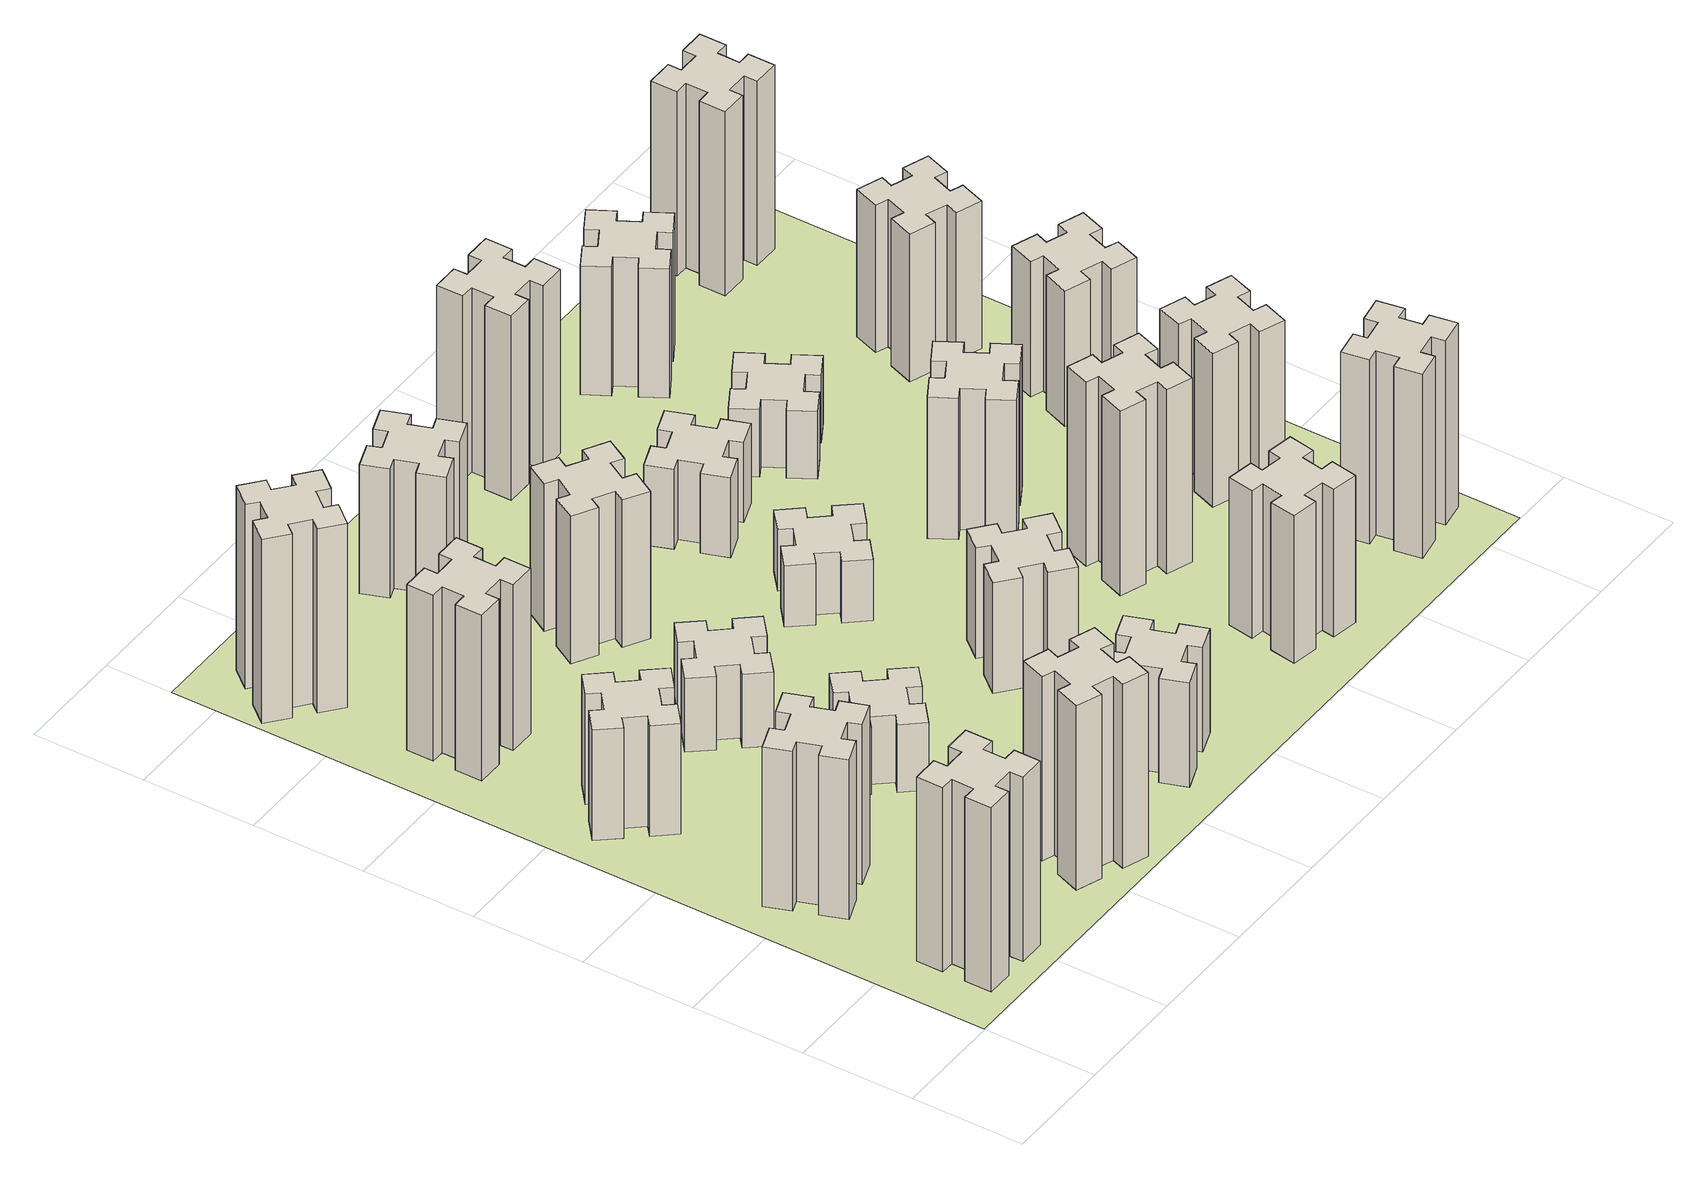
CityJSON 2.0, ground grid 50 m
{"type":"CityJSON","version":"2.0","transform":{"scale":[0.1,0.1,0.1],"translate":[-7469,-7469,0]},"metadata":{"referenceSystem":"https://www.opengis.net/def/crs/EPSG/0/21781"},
"CityObjects":{
"building1":{"type":"Building","attributes":{"class":"1000","function":"1000","usage":"1000","yearOfConstruction":2016,"roofType":"1000","measuredHeight":90,"storeysAboveGround":30,"storeysBelowGround":0},"geometry":[{"type":"Solid","lod":"1","boundaries":[[[[0,1,2,3,4,5,6,7,8,9,10,11,12,13,14,15,16,17,18,19]],[[17,16,20,21]],[[16,15,22,20]],[[15,14,23,22]],[[14,13,24,23]],[[13,12,25,24]],[[12,11,26,25]],[[11,10,27,26]],[[10,9,28,27]],[[9,8,29,28]],[[8,7,30,29]],[[7,6,31,30]],[[6,5,32,31]],[[5,4,33,32]],[[4,3,34,33]],[[3,2,35,34]],[[2,1,36,35]],[[1,0,37,36]],[[0,19,38,37]],[[19,18,39,38]],[[18,17,21,39]],[[24,25,26,27,28,29,30,31,32,33,34,35,36,37,38,39,21,20,22,23]]]]}]},
"building2":{"type":"Building","attributes":{"class":"1000","function":"1000","usage":"1000","yearOfConstruction":2016,"roofType":"1000","measuredHeight":78,"storeysAboveGround":30,"storeysBelowGround":0},"geometry":[{"type":"Solid","lod":"1","boundaries":[[[[40,41,42,43,44,45,46,47,48,49,50,51,52,53,54,55,56,57,58,59]],[[57,56,60,61]],[[56,55,62,60]],[[55,54,63,62]],[[54,53,64,63]],[[53,52,65,64]],[[52,51,66,65]],[[51,50,67,66]],[[50,49,68,67]],[[49,48,69,68]],[[48,47,70,69]],[[47,46,71,70]],[[46,45,72,71]],[[45,44,73,72]],[[44,43,74,73]],[[43,42,75,74]],[[42,41,76,75]],[[41,40,77,76]],[[40,59,78,77]],[[59,58,79,78]],[[58,57,61,79]],[[64,65,66,67,68,69,70,71,72,73,74,75,76,77,78,79,61,60,62,63]]]]}]},
"building3":{"type":"Building","attributes":{"class":"1000","function":"1000","usage":"1000","yearOfConstruction":2016,"roofType":"1000","measuredHeight":54,"storeysAboveGround":30,"storeysBelowGround":0},"geometry":[{"type":"Solid","lod":"1","boundaries":[[[[80,81,82,83,84,85,86,87,88,89,90,91,92,93,94,95,96,97,98,99]],[[97,96,100,101]],[[96,95,102,100]],[[95,94,103,102]],[[94,93,104,103]],[[93,92,105,104]],[[92,91,106,105]],[[91,90,107,106]],[[90,89,108,107]],[[89,88,109,108]],[[88,87,110,109]],[[87,86,111,110]],[[86,85,112,111]],[[85,84,113,112]],[[84,83,114,113]],[[83,82,115,114]],[[82,81,116,115]],[[81,80,117,116]],[[80,99,118,117]],[[99,98,119,118]],[[98,97,101,119]],[[104,105,106,107,108,109,110,111,112,113,114,115,116,117,118,119,101,100,102,103]]]]}]},
"building4":{"type":"Building","attributes":{"class":"1000","function":"1000","usage":"1000","yearOfConstruction":2016,"roofType":"1000","measuredHeight":81,"storeysAboveGround":30,"storeysBelowGround":0},"geometry":[{"type":"Solid","lod":"1","boundaries":[[[[120,121,122,123,124,125,126,127,128,129,130,131,132,133,134,135,136,137,138,139]],[[137,136,140,141]],[[136,135,142,140]],[[135,134,143,142]],[[134,133,144,143]],[[133,132,145,144]],[[132,131,146,145]],[[131,130,147,146]],[[130,129,148,147]],[[129,128,149,148]],[[128,127,150,149]],[[127,126,151,150]],[[126,125,152,151]],[[125,124,153,152]],[[124,123,154,153]],[[123,122,155,154]],[[122,121,156,155]],[[121,120,157,156]],[[120,139,158,157]],[[139,138,159,158]],[[138,137,141,159]],[[144,145,146,147,148,149,150,151,152,153,154,155,156,157,158,159,141,140,142,143]]]]}]},
"building5":{"type":"Building","attributes":{"class":"1000","function":"1000","usage":"1000","yearOfConstruction":2016,"roofType":"1000","measuredHeight":90,"storeysAboveGround":30,"storeysBelowGround":0},"geometry":[{"type":"Solid","lod":"1","boundaries":[[[[160,161,162,163,164,165,166,167,168,169,170,171,172,173,174,175,176,177,178,179]],[[177,176,180,181]],[[176,175,182,180]],[[175,174,183,182]],[[174,173,184,183]],[[173,172,185,184]],[[172,171,186,185]],[[171,170,187,186]],[[170,169,188,187]],[[169,168,189,188]],[[168,167,190,189]],[[167,166,191,190]],[[166,165,192,191]],[[165,164,193,192]],[[164,163,194,193]],[[163,162,195,194]],[[162,161,196,195]],[[161,160,197,196]],[[160,179,198,197]],[[179,178,199,198]],[[178,177,181,199]],[[184,185,186,187,188,189,190,191,192,193,194,195,196,197,198,199,181,180,182,183]]]]}]},
"building6":{"type":"Building","attributes":{"class":"1000","function":"1000","usage":"1000","yearOfConstruction":2016,"roofType":"1000","measuredHeight":90,"storeysAboveGround":30,"storeysBelowGround":0},"geometry":[{"type":"Solid","lod":"1","boundaries":[[[[200,201,202,203,204,205,206,207,208,209,210,211,212,213,214,215,216,217,218,219]],[[217,216,220,221]],[[216,215,222,220]],[[215,214,223,222]],[[214,213,224,223]],[[213,212,225,224]],[[212,211,226,225]],[[211,210,227,226]],[[210,209,228,227]],[[209,208,229,228]],[[208,207,230,229]],[[207,206,231,230]],[[206,205,232,231]],[[205,204,233,232]],[[204,203,234,233]],[[203,202,235,234]],[[202,201,236,235]],[[201,200,237,236]],[[200,219,238,237]],[[219,218,239,238]],[[218,217,221,239]],[[224,225,226,227,228,229,230,231,232,233,234,235,236,237,238,239,221,220,222,223]]]]}]},
"building7":{"type":"Building","attributes":{"class":"1000","function":"1000","usage":"1000","yearOfConstruction":2016,"roofType":"1000","measuredHeight":33,"storeysAboveGround":30,"storeysBelowGround":0},"geometry":[{"type":"Solid","lod":"1","boundaries":[[[[240,241,242,243,244,245,246,247,248,249,250,251,252,253,254,255,256,257,258,259]],[[257,256,260,261]],[[256,255,262,260]],[[255,254,263,262]],[[254,253,264,263]],[[253,252,265,264]],[[252,251,266,265]],[[251,250,267,266]],[[250,249,268,267]],[[249,248,269,268]],[[248,247,270,269]],[[247,246,271,270]],[[246,245,272,271]],[[245,244,273,272]],[[244,243,274,273]],[[243,242,275,274]],[[242,241,276,275]],[[241,240,277,276]],[[240,259,278,277]],[[259,258,279,278]],[[258,257,261,279]],[[264,265,266,267,268,269,270,271,272,273,274,275,276,277,278,279,261,260,262,263]]]]}]},
"building8":{"type":"Building","attributes":{"class":"1000","function":"1000","usage":"1000","yearOfConstruction":2016,"roofType":"1000","measuredHeight":36,"storeysAboveGround":30,"storeysBelowGround":0},"geometry":[{"type":"Solid","lod":"1","boundaries":[[[[280,281,282,283,284,285,286,287,288,289,290,291,292,293,294,295,296,297,298,299]],[[297,296,300,301]],[[296,295,302,300]],[[295,294,303,302]],[[294,293,304,303]],[[293,292,305,304]],[[292,291,306,305]],[[291,290,307,306]],[[290,289,308,307]],[[289,288,309,308]],[[288,287,310,309]],[[287,286,311,310]],[[286,285,312,311]],[[285,284,313,312]],[[284,283,314,313]],[[283,282,315,314]],[[282,281,316,315]],[[281,280,317,316]],[[280,299,318,317]],[[299,298,319,318]],[[298,297,301,319]],[[304,305,306,307,308,309,310,311,312,313,314,315,316,317,318,319,301,300,302,303]]]]}]},
"building9":{"type":"Building","attributes":{"class":"1000","function":"1000","usage":"1000","yearOfConstruction":2016,"roofType":"1000","measuredHeight":51,"storeysAboveGround":30,"storeysBelowGround":0},"geometry":[{"type":"Solid","lod":"1","boundaries":[[[[320,321,322,323,324,325,326,327,328,329,330,331,332,333,334,335,336,337,338,339]],[[337,336,340,341]],[[336,335,342,340]],[[335,334,343,342]],[[334,333,344,343]],[[333,332,345,344]],[[332,331,346,345]],[[331,330,347,346]],[[330,329,348,347]],[[329,328,349,348]],[[328,327,350,349]],[[327,326,351,350]],[[326,325,352,351]],[[325,324,353,352]],[[324,323,354,353]],[[323,322,355,354]],[[322,321,356,355]],[[321,320,357,356]],[[320,339,358,357]],[[339,338,359,358]],[[338,337,341,359]],[[344,345,346,347,348,349,350,351,352,353,354,355,356,357,358,359,341,340,342,343]]]]}]},
"building10":{"type":"Building","attributes":{"class":"1000","function":"1000","usage":"1000","yearOfConstruction":2016,"roofType":"1000","measuredHeight":72,"storeysAboveGround":30,"storeysBelowGround":0},"geometry":[{"type":"Solid","lod":"1","boundaries":[[[[360,361,362,363,364,365,366,367,368,369,370,371,372,373,374,375,376,377,378,379]],[[377,376,380,381]],[[376,375,382,380]],[[375,374,383,382]],[[374,373,384,383]],[[373,372,385,384]],[[372,371,386,385]],[[371,370,387,386]],[[370,369,388,387]],[[369,368,389,388]],[[368,367,390,389]],[[367,366,391,390]],[[366,365,392,391]],[[365,364,393,392]],[[364,363,394,393]],[[363,362,395,394]],[[362,361,396,395]],[[361,360,397,396]],[[360,379,398,397]],[[379,378,399,398]],[[378,377,381,399]],[[384,385,386,387,388,389,390,391,392,393,394,395,396,397,398,399,381,380,382,383]]]]}]},
"building11":{"type":"Building","attributes":{"class":"1000","function":"1000","usage":"1000","yearOfConstruction":2016,"roofType":"1000","measuredHeight":63,"storeysAboveGround":30,"storeysBelowGround":0},"geometry":[{"type":"Solid","lod":"1","boundaries":[[[[400,401,402,403,404,405,406,407,408,409,410,411,412,413,414,415,416,417,418,419]],[[417,416,420,421]],[[416,415,422,420]],[[415,414,423,422]],[[414,413,424,423]],[[413,412,425,424]],[[412,411,426,425]],[[411,410,427,426]],[[410,409,428,427]],[[409,408,429,428]],[[408,407,430,429]],[[407,406,431,430]],[[406,405,432,431]],[[405,404,433,432]],[[404,403,434,433]],[[403,402,435,434]],[[402,401,436,435]],[[401,400,437,436]],[[400,419,438,437]],[[419,418,439,438]],[[418,417,421,439]],[[424,425,426,427,428,429,430,431,432,433,434,435,436,437,438,439,421,420,422,423]]]]}]},
"building12":{"type":"Building","attributes":{"class":"1000","function":"1000","usage":"1000","yearOfConstruction":2016,"roofType":"1000","measuredHeight":54,"storeysAboveGround":30,"storeysBelowGround":0},"geometry":[{"type":"Solid","lod":"1","boundaries":[[[[440,441,442,443,444,445,446,447,448,449,450,451,452,453,454,455,456,457,458,459]],[[457,456,460,461]],[[456,455,462,460]],[[455,454,463,462]],[[454,453,464,463]],[[453,452,465,464]],[[452,451,466,465]],[[451,450,467,466]],[[450,449,468,467]],[[449,448,469,468]],[[448,447,470,469]],[[447,446,471,470]],[[446,445,472,471]],[[445,444,473,472]],[[444,443,474,473]],[[443,442,475,474]],[[442,441,476,475]],[[441,440,477,476]],[[440,459,478,477]],[[459,458,479,478]],[[458,457,461,479]],[[464,465,466,467,468,469,470,471,472,473,474,475,476,477,478,479,461,460,462,463]]]]}]},
"building13":{"type":"Building","attributes":{"class":"1000","function":"1000","usage":"1000","yearOfConstruction":2016,"roofType":"1000","measuredHeight":30,"storeysAboveGround":30,"storeysBelowGround":0},"geometry":[{"type":"Solid","lod":"1","boundaries":[[[[480,481,482,483,484,485,486,487,488,489,490,491,492,493,494,495,496,497,498,499]],[[497,496,500,501]],[[496,495,502,500]],[[495,494,503,502]],[[494,493,504,503]],[[493,492,505,504]],[[492,491,506,505]],[[491,490,507,506]],[[490,489,508,507]],[[489,488,509,508]],[[488,487,510,509]],[[487,486,511,510]],[[486,485,512,511]],[[485,484,513,512]],[[484,483,514,513]],[[483,482,515,514]],[[482,481,516,515]],[[481,480,517,516]],[[480,499,518,517]],[[499,498,519,518]],[[498,497,501,519]],[[504,505,506,507,508,509,510,511,512,513,514,515,516,517,518,519,501,500,502,503]]]]}]},
"building14":{"type":"Building","attributes":{"class":"1000","function":"1000","usage":"1000","yearOfConstruction":2016,"roofType":"1000","measuredHeight":39,"storeysAboveGround":30,"storeysBelowGround":0},"geometry":[{"type":"Solid","lod":"1","boundaries":[[[[520,521,522,523,524,525,526,527,528,529,530,531,532,533,534,535,536,537,538,539]],[[537,536,540,541]],[[536,535,542,540]],[[535,534,543,542]],[[534,533,544,543]],[[533,532,545,544]],[[532,531,546,545]],[[531,530,547,546]],[[530,529,548,547]],[[529,528,549,548]],[[528,527,550,549]],[[527,526,551,550]],[[526,525,552,551]],[[525,524,553,552]],[[524,523,554,553]],[[523,522,555,554]],[[522,521,556,555]],[[521,520,557,556]],[[520,539,558,557]],[[539,538,559,558]],[[538,537,541,559]],[[544,545,546,547,548,549,550,551,552,553,554,555,556,557,558,559,541,540,542,543]]]]}]},
"building15":{"type":"Building","attributes":{"class":"1000","function":"1000","usage":"1000","yearOfConstruction":2016,"roofType":"1000","measuredHeight":72,"storeysAboveGround":30,"storeysBelowGround":0},"geometry":[{"type":"Solid","lod":"1","boundaries":[[[[560,561,562,563,564,565,566,567,568,569,570,571,572,573,574,575,576,577,578,579]],[[577,576,580,581]],[[576,575,582,580]],[[575,574,583,582]],[[574,573,584,583]],[[573,572,585,584]],[[572,571,586,585]],[[571,570,587,586]],[[570,569,588,587]],[[569,568,589,588]],[[568,567,590,589]],[[567,566,591,590]],[[566,565,592,591]],[[565,564,593,592]],[[564,563,594,593]],[[563,562,595,594]],[[562,561,596,595]],[[561,560,597,596]],[[560,579,598,597]],[[579,578,599,598]],[[578,577,581,599]],[[584,585,586,587,588,589,590,591,592,593,594,595,596,597,598,599,581,580,582,583]]]]}]},
"building16":{"type":"Building","attributes":{"class":"1000","function":"1000","usage":"1000","yearOfConstruction":2016,"roofType":"1000","measuredHeight":90,"storeysAboveGround":30,"storeysBelowGround":0},"geometry":[{"type":"Solid","lod":"1","boundaries":[[[[600,601,602,603,604,605,606,607,608,609,610,611,612,613,614,615,616,617,618,619]],[[617,616,620,621]],[[616,615,622,620]],[[615,614,623,622]],[[614,613,624,623]],[[613,612,625,624]],[[612,611,626,625]],[[611,610,627,626]],[[610,609,628,627]],[[609,608,629,628]],[[608,607,630,629]],[[607,606,631,630]],[[606,605,632,631]],[[605,604,633,632]],[[604,603,634,633]],[[603,602,635,634]],[[602,601,636,635]],[[601,600,637,636]],[[600,619,638,637]],[[619,618,639,638]],[[618,617,621,639]],[[624,625,626,627,628,629,630,631,632,633,634,635,636,637,638,639,621,620,622,623]]]]}]},
"building17":{"type":"Building","attributes":{"class":"1000","function":"1000","usage":"1000","yearOfConstruction":2016,"roofType":"1000","measuredHeight":90,"storeysAboveGround":30,"storeysBelowGround":0},"geometry":[{"type":"Solid","lod":"1","boundaries":[[[[640,641,642,643,644,645,646,647,648,649,650,651,652,653,654,655,656,657,658,659]],[[657,656,660,661]],[[656,655,662,660]],[[655,654,663,662]],[[654,653,664,663]],[[653,652,665,664]],[[652,651,666,665]],[[651,650,667,666]],[[650,649,668,667]],[[649,648,669,668]],[[648,647,670,669]],[[647,646,671,670]],[[646,645,672,671]],[[645,644,673,672]],[[644,643,674,673]],[[643,642,675,674]],[[642,641,676,675]],[[641,640,677,676]],[[640,659,678,677]],[[659,658,679,678]],[[658,657,661,679]],[[664,665,666,667,668,669,670,671,672,673,674,675,676,677,678,679,661,660,662,663]]]]}]},
"building18":{"type":"Building","attributes":{"class":"1000","function":"1000","usage":"1000","yearOfConstruction":2016,"roofType":"1000","measuredHeight":69,"storeysAboveGround":30,"storeysBelowGround":0},"geometry":[{"type":"Solid","lod":"1","boundaries":[[[[680,681,682,683,684,685,686,687,688,689,690,691,692,693,694,695,696,697,698,699]],[[697,696,700,701]],[[696,695,702,700]],[[695,694,703,702]],[[694,693,704,703]],[[693,692,705,704]],[[692,691,706,705]],[[691,690,707,706]],[[690,689,708,707]],[[689,688,709,708]],[[688,687,710,709]],[[687,686,711,710]],[[686,685,712,711]],[[685,684,713,712]],[[684,683,714,713]],[[683,682,715,714]],[[682,681,716,715]],[[681,680,717,716]],[[680,699,718,717]],[[699,698,719,718]],[[698,697,701,719]],[[704,705,706,707,708,709,710,711,712,713,714,715,716,717,718,719,701,700,702,703]]]]}]},
"building19":{"type":"Building","attributes":{"class":"1000","function":"1000","usage":"1000","yearOfConstruction":2016,"roofType":"1000","measuredHeight":33,"storeysAboveGround":30,"storeysBelowGround":0},"geometry":[{"type":"Solid","lod":"1","boundaries":[[[[720,721,722,723,724,725,726,727,728,729,730,731,732,733,734,735,736,737,738,739]],[[737,736,740,741]],[[736,735,742,740]],[[735,734,743,742]],[[734,733,744,743]],[[733,732,745,744]],[[732,731,746,745]],[[731,730,747,746]],[[730,729,748,747]],[[729,728,749,748]],[[728,727,750,749]],[[727,726,751,750]],[[726,725,752,751]],[[725,724,753,752]],[[724,723,754,753]],[[723,722,755,754]],[[722,721,756,755]],[[721,720,757,756]],[[720,739,758,757]],[[739,738,759,758]],[[738,737,741,759]],[[744,745,746,747,748,749,750,751,752,753,754,755,756,757,758,759,741,740,742,743]]]]}]},
"building20":{"type":"Building","attributes":{"class":"1000","function":"1000","usage":"1000","yearOfConstruction":2016,"roofType":"1000","measuredHeight":90,"storeysAboveGround":30,"storeysBelowGround":0},"geometry":[{"type":"Solid","lod":"1","boundaries":[[[[760,761,762,763,764,765,766,767,768,769,770,771,772,773,774,775,776,777,778,779]],[[777,776,780,781]],[[776,775,782,780]],[[775,774,783,782]],[[774,773,784,783]],[[773,772,785,784]],[[772,771,786,785]],[[771,770,787,786]],[[770,769,788,787]],[[769,768,789,788]],[[768,767,790,789]],[[767,766,791,790]],[[766,765,792,791]],[[765,764,793,792]],[[764,763,794,793]],[[763,762,795,794]],[[762,761,796,795]],[[761,760,797,796]],[[760,779,798,797]],[[779,778,799,798]],[[778,777,781,799]],[[784,785,786,787,788,789,790,791,792,793,794,795,796,797,798,799,781,780,782,783]]]]}]},
"building21":{"type":"Building","attributes":{"class":"1000","function":"1000","usage":"1000","yearOfConstruction":2016,"roofType":"1000","measuredHeight":63,"storeysAboveGround":30,"storeysBelowGround":0},"geometry":[{"type":"Solid","lod":"1","boundaries":[[[[800,801,802,803,804,805,806,807,808,809,810,811,812,813,814,815,816,817,818,819]],[[817,816,820,821]],[[816,815,822,820]],[[815,814,823,822]],[[814,813,824,823]],[[813,812,825,824]],[[812,811,826,825]],[[811,810,827,826]],[[810,809,828,827]],[[809,808,829,828]],[[808,807,830,829]],[[807,806,831,830]],[[806,805,832,831]],[[805,804,833,832]],[[804,803,834,833]],[[803,802,835,834]],[[802,801,836,835]],[[801,800,837,836]],[[800,819,838,837]],[[819,818,839,838]],[[818,817,821,839]],[[824,825,826,827,828,829,830,831,832,833,834,835,836,837,838,839,821,820,822,823]]]]}]},
"building22":{"type":"Building","attributes":{"class":"1000","function":"1000","usage":"1000","yearOfConstruction":2016,"roofType":"1000","measuredHeight":75,"storeysAboveGround":30,"storeysBelowGround":0},"geometry":[{"type":"Solid","lod":"1","boundaries":[[[[840,841,842,843,844,845,846,847,848,849,850,851,852,853,854,855,856,857,858,859]],[[857,856,860,861]],[[856,855,862,860]],[[855,854,863,862]],[[854,853,864,863]],[[853,852,865,864]],[[852,851,866,865]],[[851,850,867,866]],[[850,849,868,867]],[[849,848,869,868]],[[848,847,870,869]],[[847,846,871,870]],[[846,845,872,871]],[[845,844,873,872]],[[844,843,874,873]],[[843,842,875,874]],[[842,841,876,875]],[[841,840,877,876]],[[840,859,878,877]],[[859,858,879,878]],[[858,857,861,879]],[[864,865,866,867,868,869,870,871,872,873,874,875,876,877,878,879,861,860,862,863]]]]}]},
"building23":{"type":"Building","attributes":{"class":"1000","function":"1000","usage":"1000","yearOfConstruction":2016,"roofType":"1000","measuredHeight":66,"storeysAboveGround":30,"storeysBelowGround":0},"geometry":[{"type":"Solid","lod":"1","boundaries":[[[[880,881,882,883,884,885,886,887,888,889,890,891,892,893,894,895,896,897,898,899]],[[897,896,900,901]],[[896,895,902,900]],[[895,894,903,902]],[[894,893,904,903]],[[893,892,905,904]],[[892,891,906,905]],[[891,890,907,906]],[[890,889,908,907]],[[889,888,909,908]],[[888,887,910,909]],[[887,886,911,910]],[[886,885,912,911]],[[885,884,913,912]],[[884,883,914,913]],[[883,882,915,914]],[[882,881,916,915]],[[881,880,917,916]],[[880,899,918,917]],[[899,898,919,918]],[[898,897,901,919]],[[904,905,906,907,908,909,910,911,912,913,914,915,916,917,918,919,901,900,902,903]]]]}]},
"building24":{"type":"Building","attributes":{"class":"1000","function":"1000","usage":"1000","yearOfConstruction":2016,"roofType":"1000","measuredHeight":72,"storeysAboveGround":30,"storeysBelowGround":0},"geometry":[{"type":"Solid","lod":"1","boundaries":[[[[920,921,922,923,924,925,926,927,928,929,930,931,932,933,934,935,936,937,938,939]],[[937,936,940,941]],[[936,935,942,940]],[[935,934,943,942]],[[934,933,944,943]],[[933,932,945,944]],[[932,931,946,945]],[[931,930,947,946]],[[930,929,948,947]],[[929,928,949,948]],[[928,927,950,949]],[[927,926,951,950]],[[926,925,952,951]],[[925,924,953,952]],[[924,923,954,953]],[[923,922,955,954]],[[922,921,956,955]],[[921,920,957,956]],[[920,939,958,957]],[[939,938,959,958]],[[938,937,941,959]],[[944,945,946,947,948,949,950,951,952,953,954,955,956,957,958,959,941,940,942,943]]]]}]},
"building25":{"type":"Building","attributes":{"class":"1000","function":"1000","usage":"1000","yearOfConstruction":2016,"roofType":"1000","measuredHeight":90,"storeysAboveGround":30,"storeysBelowGround":0},"geometry":[{"type":"Solid","lod":"1","boundaries":[[[[960,961,962,963,964,965,966,967,968,969,970,971,972,973,974,975,976,977,978,979]],[[977,976,980,981]],[[976,975,982,980]],[[975,974,983,982]],[[974,973,984,983]],[[973,972,985,984]],[[972,971,986,985]],[[971,970,987,986]],[[970,969,988,987]],[[969,968,989,988]],[[968,967,990,989]],[[967,966,991,990]],[[966,965,992,991]],[[965,964,993,992]],[[964,963,994,993]],[[963,962,995,994]],[[962,961,996,995]],[[961,960,997,996]],[[960,979,998,997]],[[979,978,999,998]],[[978,977,981,999]],[[984,985,986,987,988,989,990,991,992,993,994,995,996,997,998,999,981,980,982,983]]]]}]},
"landuse1":{"type":"LandUse","attributes":{"name":"plot1","function":"1010"},"geometry":[{"type":"MultiSurface","lod":"1","boundaries":[[[1000,1001,1002,1003]]]}]}
},
"vertices":[
[265,325,0],[265,225,0],[205,225,0],[205,105,0],[325,105,0],[325,165,0],[425,165,0],[425,105,0],[545,105,0],[545,225,0],[485,225,0],[485,325,0],[545,325,0],[545,445,0],[425,445,0],[425,385,0],[325,385,0],[325,445,0],[205,445,0],[205,325,0],[325,385,900],[325,445,900],[425,385,900],[425,445,900],[545,445,900],[545,325,900],[485,325,900],[485,225,900],[545,225,900],[545,105,900],[425,105,900],[425,165,900],[325,165,900],[325,105,900],[205,105,900],[205,225,900],[265,225,900],[265,325,900],[205,325,900],[205,445,900],
[255,1025,0],[289,931,0],[233,910,0],[274,797,0],[387,839,0],[366,895,0],[460,929,0],[480,873,0],[593,914,0],[552,1027,0],[496,1006,0],[462,1100,0],[518,1120,0],[477,1233,0],[364,1192,0],[385,1136,0],[291,1102,0],[270,1158,0],[157,1117,0],[199,1004,0],[291,1102,780],[270,1158,780],[385,1136,780],[364,1192,780],[477,1233,780],[518,1120,780],[462,1100,780],[496,1006,780],[552,1027,780],[593,914,780],[480,873,780],[460,929,780],[366,895,780],[387,839,780],[274,797,780],[233,910,780],[289,931,780],[255,1025,780],[199,1004,780],[157,1117,780],
[492,1888,0],[427,1964,0],[473,2003,0],[396,2095,0],[304,2018,0],[343,1972,0],[266,1907,0],[228,1953,0],[136,1876,0],[213,1784,0],[259,1823,0],[323,1746,0],[277,1708,0],[354,1616,0],[446,1693,0],[408,1739,0],[484,1803,0],[523,1757,0],[615,1834,0],[538,1926,0],[484,1803,540],[523,1757,540],[408,1739,540],[446,1693,540],[354,1616,540],[277,1708,540],[323,1746,540],[259,1823,540],[213,1784,540],[136,1876,540],[228,1953,540],[266,1907,540],[343,1972,540],[304,2018,540],[396,2095,540],[473,2003,540],[427,1964,540],[492,1888,540],[538,1926,540],[615,1834,540],
[485,2545,0],[485,2645,0],[545,2645,0],[545,2765,0],[425,2765,0],[425,2705,0],[325,2705,0],[325,2765,0],[205,2765,0],[205,2645,0],[265,2645,0],[265,2545,0],[205,2545,0],[205,2425,0],[325,2425,0],[325,2485,0],[425,2485,0],[425,2425,0],[545,2425,0],[545,2545,0],[425,2485,810],[425,2425,810],[325,2485,810],[325,2425,810],[205,2425,810],[205,2545,810],[265,2545,810],[265,2645,810],[205,2645,810],[205,2765,810],[325,2765,810],[325,2705,810],[425,2705,810],[425,2765,810],[545,2765,810],[545,2645,810],[485,2645,810],[485,2545,810],[545,2545,810],[545,2425,810],
[1029,360,0],[995,266,0],[939,287,0],[897,174,0],[1010,133,0],[1031,189,0],[1125,155,0],[1104,99,0],[1217,57,0],[1258,170,0],[1202,191,0],[1236,285,0],[1292,264,0],[1333,377,0],[1220,418,0],[1200,362,0],[1106,396,0],[1127,452,0],[1014,493,0],[973,380,0],[1106,396,900],[1127,452,900],[1200,362,900],[1220,418,900],[1333,377,900],[1292,264,900],[1236,285,900],[1202,191,900],[1258,170,900],[1217,57,900],[1104,99,900],[1125,155,900],[1031,189,900],[1010,133,900],[897,174,900],[939,287,900],[995,266,900],[1029,360,900],[973,380,900],[1014,493,900],
[384,3387,0],[308,3452,0],[346,3498,0],[254,3575,0],[177,3483,0],[223,3444,0],[159,3368,0],[113,3406,0],[36,3314,0],[128,3237,0],[166,3283,0],[243,3219,0],[204,3173,0],[296,3096,0],[373,3188,0],[327,3226,0],[392,3303,0],[438,3264,0],[515,3356,0],[423,3433,0],[392,3303,900],[438,3264,900],[327,3226,900],[373,3188,900],[296,3096,900],[204,3173,900],[243,3219,900],[166,3283,900],[128,3237,900],[36,3314,900],[113,3406,900],[159,3368,900],[223,3444,900],[177,3483,900],[254,3575,900],[346,3498,900],[308,3452,900],[384,3387,900],[423,3433,900],[515,3356,900],
[1083,1332,0],[1006,1267,0],[968,1313,0],[876,1236,0],[953,1144,0],[999,1183,0],[1063,1106,0],[1017,1068,0],[1094,976,0],[1186,1053,0],[1148,1099,0],[1224,1163,0],[1263,1117,0],[1355,1194,0],[1278,1286,0],[1232,1248,0],[1167,1324,0],[1213,1363,0],[1136,1455,0],[1044,1378,0],[1167,1324,330],[1213,1363,330],[1232,1248,330],[1278,1286,330],[1355,1194,330],[1263,1117,330],[1224,1163,330],[1148,1099,330],[1186,1053,330],[1094,976,330],[1017,1068,330],[1063,1106,330],[999,1183,330],[953,1144,330],[876,1236,330],[968,1313,330],[1006,1267,330],[1083,1332,330],[1044,1378,330],[1136,1455,330],
[983,1972,0],[906,1907,0],[868,1953,0],[776,1876,0],[853,1784,0],[899,1823,0],[963,1746,0],[917,1708,0],[994,1616,0],[1086,1693,0],[1048,1739,0],[1124,1803,0],[1163,1757,0],[1255,1834,0],[1178,1926,0],[1132,1888,0],[1067,1964,0],[1113,2003,0],[1036,2095,0],[944,2018,0],[1067,1964,360],[1113,2003,360],[1132,1888,360],[1178,1926,360],[1255,1834,360],[1163,1757,360],[1124,1803,360],[1048,1739,360],[1086,1693,360],[994,1616,360],[917,1708,360],[963,1746,360],[899,1823,360],[853,1784,360],[776,1876,360],[868,1953,360],[906,1907,360],[983,1972,360],[944,2018,360],[1036,2095,360],
[1765,496,0],[1671,462,0],[1650,518,0],[1537,477,0],[1579,364,0],[1635,385,0],[1669,291,0],[1613,270,0],[1654,157,0],[1767,199,0],[1746,255,0],[1840,289,0],[1860,233,0],[1973,274,0],[1932,387,0],[1876,366,0],[1842,460,0],[1898,480,0],[1857,593,0],[1744,552,0],[1842,460,510],[1898,480,510],[1876,366,510],[1932,387,510],[1973,274,510],[1860,233,510],[1840,289,510],[1746,255,510],[1767,199,510],[1654,157,510],[1613,270,510],[1669,291,510],[1635,385,510],[1579,364,510],[1537,477,510],[1650,518,510],[1671,462,510],[1765,496,510],[1744,552,510],[1857,593,510],
[1314,2666,0],[1227,2716,0],[1257,2768,0],[1153,2828,0],[1093,2724,0],[1145,2694,0],[1095,2607,0],[1043,2637,0],[983,2533,0],[1087,2473,0],[1117,2525,0],[1204,2475,0],[1174,2423,0],[1278,2363,0],[1338,2467,0],[1286,2497,0],[1336,2584,0],[1388,2554,0],[1448,2658,0],[1344,2718,0],[1336,2584,720],[1388,2554,720],[1286,2497,720],[1338,2467,720],[1278,2363,720],[1174,2423,720],[1204,2475,720],[1117,2525,720],[1087,2473,720],[983,2533,720],[1043,2637,720],[1095,2607,720],[1145,2694,720],[1093,2724,720],[1153,2828,720],[1257,2768,720],[1227,2716,720],[1314,2666,720],[1344,2718,720],[1448,2658,720],
[1125,3456,0],[1031,3422,0],[1010,3478,0],[897,3437,0],[939,3324,0],[995,3345,0],[1029,3251,0],[973,3230,0],[1014,3117,0],[1127,3159,0],[1106,3215,0],[1200,3249,0],[1220,3193,0],[1333,3234,0],[1292,3347,0],[1236,3326,0],[1202,3420,0],[1258,3440,0],[1217,3553,0],[1104,3512,0],[1202,3420,630],[1258,3440,630],[1236,3326,630],[1292,3347,630],[1333,3234,630],[1220,3193,630],[1200,3249,630],[1106,3215,630],[1127,3159,630],[1014,3117,630],[973,3230,630],[1029,3251,630],[995,3345,630],[939,3324,630],[897,3437,630],[1010,3478,630],[1031,3422,630],[1125,3456,630],[1104,3512,630],[1217,3553,630],
[1846,1063,0],[1923,999,0],[1884,953,0],[1976,876,0],[2053,968,0],[2007,1006,0],[2072,1083,0],[2118,1044,0],[2195,1136,0],[2103,1213,0],[2064,1167,0],[1988,1232,0],[2026,1278,0],[1934,1355,0],[1857,1263,0],[1903,1224,0],[1839,1148,0],[1793,1186,0],[1716,1094,0],[1808,1017,0],[1839,1148,540],[1793,1186,540],[1903,1224,540],[1857,1263,540],[1934,1355,540],[2026,1278,540],[1988,1232,540],[2064,1167,540],[2103,1213,540],[2195,1136,540],[2118,1044,540],[2072,1083,540],[2007,1006,540],[2053,968,540],[1976,876,540],[1884,953,540],[1923,999,540],[1846,1063,540],[1808,1017,540],[1716,1094,540],
[1972,1988,0],[1907,2064,0],[1953,2103,0],[1876,2195,0],[1784,2118,0],[1823,2072,0],[1746,2007,0],[1708,2053,0],[1616,1976,0],[1693,1884,0],[1739,1923,0],[1803,1846,0],[1757,1808,0],[1834,1716,0],[1926,1793,0],[1888,1839,0],[1964,1903,0],[2003,1857,0],[2095,1934,0],[2018,2026,0],[1964,1903,300],[2003,1857,300],[1888,1839,300],[1926,1793,300],[1834,1716,300],[1757,1808,300],[1803,1846,300],[1739,1923,300],[1693,1884,300],[1616,1976,300],[1708,2053,300],[1746,2007,300],[1823,2072,300],[1784,2118,300],[1876,2195,300],[1953,2103,300],[1907,2064,300],[1972,1988,300],[2018,2026,300],[2095,1934,300],
[1946,2475,0],[2040,2509,0],[2060,2453,0],[2173,2494,0],[2132,2607,0],[2076,2586,0],[2042,2680,0],[2098,2700,0],[2057,2813,0],[1944,2772,0],[1965,2716,0],[1871,2682,0],[1850,2738,0],[1737,2697,0],[1779,2584,0],[1835,2605,0],[1869,2511,0],[1813,2490,0],[1854,2377,0],[1967,2419,0],[1869,2511,390],[1813,2490,390],[1835,2605,390],[1779,2584,390],[1737,2697,390],[1850,2738,390],[1871,2682,390],[1965,2716,390],[1944,2772,390],[2057,2813,390],[2098,2700,390],[2042,2680,390],[2076,2586,390],[2132,2607,390],[2173,2494,390],[2060,2453,390],[2040,2509,390],[1946,2475,390],[1967,2419,390],[1854,2377,390],
[2596,444,0],[2578,345,0],[2519,356,0],[2498,237,0],[2617,217,0],[2627,276,0],[2725,258,0],[2715,199,0],[2833,178,0],[2854,297,0],[2795,307,0],[2812,405,0],[2871,395,0],[2892,513,0],[2774,534,0],[2764,475,0],[2665,492,0],[2676,551,0],[2557,572,0],[2537,454,0],[2665,492,720],[2676,551,720],[2764,475,720],[2774,534,720],[2892,513,720],[2871,395,720],[2812,405,720],[2795,307,720],[2854,297,720],[2833,178,720],[2715,199,720],[2725,258,720],[2627,276,720],[2617,217,720],[2498,237,720],[2519,356,720],[2578,345,720],[2596,444,720],[2537,454,720],[2557,572,720],
[1965,3385,0],[1965,3485,0],[2025,3485,0],[2025,3605,0],[1905,3605,0],[1905,3545,0],[1805,3545,0],[1805,3605,0],[1685,3605,0],[1685,3485,0],[1745,3485,0],[1745,3385,0],[1685,3385,0],[1685,3265,0],[1805,3265,0],[1805,3325,0],[1905,3325,0],[1905,3265,0],[2025,3265,0],[2025,3385,0],[1905,3325,900],[1905,3265,900],[1805,3325,900],[1805,3265,900],[1685,3265,900],[1685,3385,900],[1745,3385,900],[1745,3485,900],[1685,3485,900],[1685,3605,900],[1805,3605,900],[1805,3545,900],[1905,3545,900],[1905,3605,900],[2025,3605,900],[2025,3485,900],[1965,3485,900],[1965,3385,900],[2025,3385,900],[2025,3265,900],
[2780,1202,0],[2686,1236,0],[2707,1292,0],[2594,1333,0],[2553,1220,0],[2609,1200,0],[2575,1106,0],[2519,1127,0],[2477,1014,0],[2590,973,0],[2611,1029,0],[2705,995,0],[2684,939,0],[2797,897,0],[2838,1010,0],[2782,1031,0],[2816,1125,0],[2872,1104,0],[2913,1217,0],[2800,1258,0],[2816,1125,900],[2872,1104,900],[2782,1031,900],[2838,1010,900],[2797,897,900],[2684,939,900],[2705,995,900],[2611,1029,900],[2590,973,900],[2477,1014,900],[2519,1127,900],[2575,1106,900],[2609,1200,900],[2553,1220,900],[2594,1333,900],[2707,1292,900],[2686,1236,900],[2780,1202,900],[2800,1258,900],[2913,1217,900],
[2716,1767,0],[2666,1854,0],[2718,1884,0],[2658,1988,0],[2554,1928,0],[2584,1876,0],[2497,1826,0],[2467,1878,0],[2363,1818,0],[2423,1714,0],[2475,1744,0],[2525,1657,0],[2473,1627,0],[2533,1523,0],[2637,1583,0],[2607,1635,0],[2694,1685,0],[2724,1633,0],[2828,1693,0],[2768,1797,0],[2694,1685,690],[2724,1633,690],[2607,1635,690],[2637,1583,690],[2533,1523,690],[2473,1627,690],[2525,1657,690],[2475,1744,690],[2423,1714,690],[2363,1818,690],[2467,1878,690],[2497,1826,690],[2584,1876,690],[2554,1928,690],[2658,1988,690],[2718,1884,690],[2666,1854,690],[2716,1767,690],[2768,1797,690],[2828,1693,690],
[2375,2584,0],[2425,2497,0],[2373,2467,0],[2433,2363,0],[2537,2423,0],[2507,2475,0],[2594,2525,0],[2624,2473,0],[2728,2533,0],[2668,2637,0],[2616,2607,0],[2566,2694,0],[2618,2724,0],[2558,2828,0],[2454,2768,0],[2484,2716,0],[2397,2666,0],[2367,2718,0],[2263,2658,0],[2323,2554,0],[2397,2666,330],[2367,2718,330],[2484,2716,330],[2454,2768,330],[2558,2828,330],[2618,2724,330],[2566,2694,330],[2616,2607,330],[2668,2637,330],[2728,2533,330],[2624,2473,330],[2594,2525,330],[2507,2475,330],[2537,2423,330],[2433,2363,330],[2373,2467,330],[2425,2497,330],[2375,2584,330],[2323,2554,330],[2263,2658,330],
[3465,492,0],[3367,475,0],[3357,534,0],[3238,513,0],[3259,395,0],[3318,405,0],[3336,307,0],[3277,297,0],[3297,178,0],[3416,199,0],[3405,258,0],[3504,276,0],[3514,217,0],[3632,237,0],[3611,356,0],[3552,345,0],[3535,444,0],[3594,454,0],[3573,572,0],[3455,551,0],[3535,444,900],[3594,454,900],[3552,345,900],[3611,356,900],[3632,237,900],[3514,217,900],[3504,276,900],[3405,258,900],[3416,199,900],[3297,178,900],[3277,297,900],[3336,307,900],[3318,405,900],[3259,395,900],[3238,513,900],[3357,534,900],[3367,475,900],[3465,492,900],[3455,551,900],[3573,572,900],
[2716,3347,0],[2666,3434,0],[2718,3464,0],[2658,3568,0],[2554,3508,0],[2584,3456,0],[2497,3406,0],[2467,3458,0],[2363,3398,0],[2423,3294,0],[2475,3324,0],[2525,3237,0],[2473,3207,0],[2533,3103,0],[2637,3163,0],[2607,3215,0],[2694,3265,0],[2724,3213,0],[2828,3273,0],[2768,3377,0],[2694,3265,630],[2724,3213,630],[2607,3215,630],[2637,3163,630],[2533,3103,630],[2473,3207,630],[2525,3237,630],[2475,3324,630],[2423,3294,630],[2363,3398,630],[2467,3458,630],[2497,3406,630],[2584,3456,630],[2554,3508,630],[2658,3568,630],[2718,3464,630],[2666,3434,630],[2716,3347,630],[2768,3377,630],[2828,3273,630],
[3251,1029,0],[3345,995,0],[3324,939,0],[3437,897,0],[3478,1010,0],[3422,1031,0],[3456,1125,0],[3512,1104,0],[3553,1217,0],[3440,1258,0],[3420,1202,0],[3326,1236,0],[3347,1292,0],[3234,1333,0],[3193,1220,0],[3249,1200,0],[3215,1106,0],[3159,1127,0],[3117,1014,0],[3230,973,0],[3215,1106,750],[3159,1127,750],[3249,1200,750],[3193,1220,750],[3234,1333,750],[3347,1292,750],[3326,1236,750],[3420,1202,750],[3440,1258,750],[3553,1217,750],[3512,1104,750],[3456,1125,750],[3422,1031,750],[3478,1010,750],[3437,897,750],[3324,939,750],[3345,995,750],[3251,1029,750],[3230,973,750],[3117,1014,750],
[3520,1942,0],[3426,1976,0],[3447,2032,0],[3334,2073,0],[3293,1960,0],[3349,1940,0],[3315,1846,0],[3259,1867,0],[3217,1754,0],[3330,1713,0],[3351,1769,0],[3445,1735,0],[3424,1679,0],[3537,1637,0],[3578,1750,0],[3522,1771,0],[3556,1865,0],[3612,1844,0],[3653,1957,0],[3540,1998,0],[3556,1865,660],[3612,1844,660],[3522,1771,660],[3578,1750,660],[3537,1637,660],[3424,1679,660],[3445,1735,660],[3351,1769,660],[3330,1713,660],[3217,1754,660],[3259,1867,660],[3315,1846,660],[3349,1940,660],[3293,1960,660],[3334,2073,660],[3447,2032,660],[3426,1976,660],[3520,1942,660],[3540,1998,660],[3653,1957,660],
[3420,2582,0],[3326,2616,0],[3347,2672,0],[3234,2713,0],[3193,2600,0],[3249,2580,0],[3215,2486,0],[3159,2507,0],[3117,2394,0],[3230,2353,0],[3251,2409,0],[3345,2375,0],[3324,2319,0],[3437,2277,0],[3478,2390,0],[3422,2411,0],[3456,2505,0],[3512,2484,0],[3553,2597,0],[3440,2638,0],[3456,2505,720],[3512,2484,720],[3422,2411,720],[3478,2390,720],[3437,2277,720],[3324,2319,720],[3345,2375,720],[3251,2409,720],[3230,2353,720],[3117,2394,720],[3159,2507,720],[3215,2486,720],[3249,2580,720],[3193,2600,720],[3234,2713,720],[3347,2672,720],[3326,2616,720],[3420,2582,720],[3440,2638,720],[3553,2597,720],
[3285,3325,0],[3385,3325,0],[3385,3265,0],[3505,3265,0],[3505,3385,0],[3445,3385,0],[3445,3485,0],[3505,3485,0],[3505,3605,0],[3385,3605,0],[3385,3545,0],[3285,3545,0],[3285,3605,0],[3165,3605,0],[3165,3485,0],[3225,3485,0],[3225,3385,0],[3165,3385,0],[3165,3265,0],[3285,3265,0],[3225,3385,900],[3165,3385,900],[3225,3485,900],[3165,3485,900],[3165,3605,900],[3285,3605,900],[3285,3545,900],[3385,3545,900],[3385,3605,900],[3505,3605,900],[3505,3485,900],[3445,3485,900],[3445,3385,900],[3505,3385,900],[3505,3265,900],[3385,3265,900],[3385,3325,900],[3285,3325,900],[3285,3265,900],[3165,3265,900],
[5,3705,0],[3705,3705,0],[3705,5,0],[5,5,0]
]}
